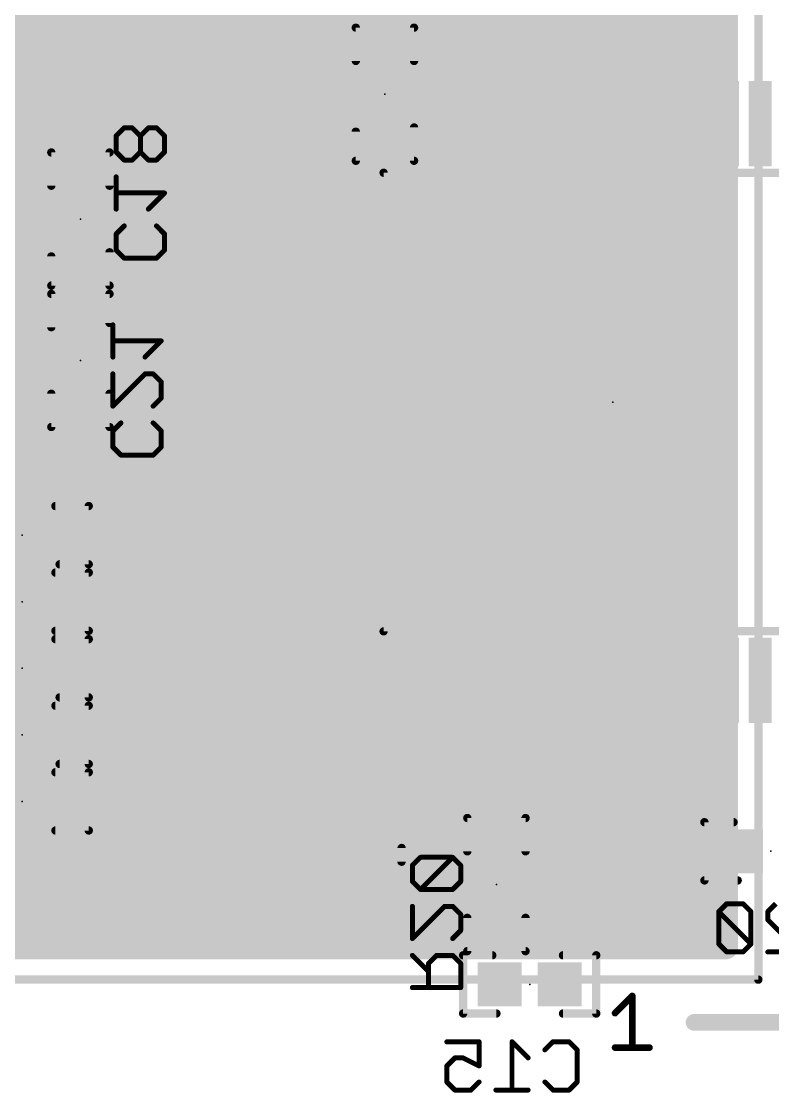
# Model space of a CAD drawing. Extents: x -36 to 36, y -94 to 86.
# Drawn here: x -0.27 to 11.2, y -16.89 to -0.54 of the extents above; entities that cross this region are included whole.
import ezdxf

# ---------------------------------------------------------------- set-up
doc = ezdxf.new("R2010")
doc.units = 0
for name, color, linetype in [('21', 253, 'CONTINUOUS'), ('22', 253, 'CONTINUOUS'), ('24', 7, 'CONTINUOUS'), ('26', 253, 'CONTINUOUS'), ('30', 253, 'CONTINUOUS'), ('32', 253, 'CONTINUOUS')]:
    doc.layers.add(name, color=color, linetype=linetype)

# ---------------------------------------------------------------- blocks, each defined once
blk = doc.blocks.new('RECT')
blk.add_solid([(-0.5, -0.5), (0.5, -0.5), (-0.5, 0.5), (0.5, 0.5)])

msp = doc.modelspace()

# ---------------------------------------------------------------- linework, layer by layer
at = {"layer": '21'}
for points, const_width in [([(10.983, 9.833), (10.983, -15.167)], 0.127), ([(10.483, 3.583), (10.483, -14.667)], 0.381), ([(10.483, 3.083), (10.483, -14.667)], 0.381), ([(10.483, -0.381), (-28.517, -0.381)], 0.381), ([(10.483, -0.381), (-28.517, -0.381)], 0.381), ([(10.483, -0.762), (-28.517, -0.762)], 0.381), ([(10.483, -0.762), (-28.517, -0.762)], 0.381), ([(10.483, -1.143), (-28.517, -1.143)], 0.381), ([(10.483, -1.143), (-28.517, -1.143)], 0.381), ([(10.483, -1.524), (-28.517, -1.524)], 0.381), ([(10.483, -1.524), (-28.517, -1.524)], 0.381), ([(10.483, -1.905), (-28.517, -1.905)], 0.381), ([(10.483, -1.905), (-28.517, -1.905)], 0.381), ([(10.483, -2.286), (-28.517, -2.286)], 0.381), ([(10.483, -2.286), (-28.517, -2.286)], 0.381), ([(10.483, -2.667), (-28.517, -2.667)], 0.381), ([(10.483, -2.667), (-28.517, -2.667)], 0.381), ([(10.483, -3.048), (-28.517, -3.048)], 0.381), ([(10.483, -3.048), (-28.517, -3.048)], 0.381), ([(10.483, -3.429), (-28.517, -3.429)], 0.381), ([(10.483, -3.429), (-28.517, -3.429)], 0.381), ([(10.483, -3.81), (-28.517, -3.81)], 0.381), ([(10.483, -3.81), (-28.517, -3.81)], 0.381), ([(10.483, -4.191), (-28.517, -4.191)], 0.381), ([(10.483, -4.191), (-28.517, -4.191)], 0.381), ([(10.483, -4.572), (-28.517, -4.572)], 0.381), ([(10.483, -4.572), (-28.517, -4.572)], 0.381), ([(10.483, -4.953), (-28.517, -4.953)], 0.381), ([(10.483, -4.953), (-28.517, -4.953)], 0.381), ([(10.483, -5.334), (-28.517, -5.334)], 0.381), ([(10.483, -5.334), (-28.517, -5.334)], 0.381), ([(10.483, -5.715), (-28.517, -5.715)], 0.381), ([(10.483, -5.715), (-28.517, -5.715)], 0.381), ([(10.483, -6.096), (-28.517, -6.096)], 0.381), ([(10.483, -6.096), (-28.517, -6.096)], 0.381), ([(10.483, -6.477), (-28.517, -6.477)], 0.381), ([(10.483, -6.477), (-28.517, -6.477)], 0.381), ([(10.483, -6.858), (-28.517, -6.858)], 0.381), ([(10.483, -6.858), (-28.517, -6.858)], 0.381), ([(10.483, -7.239), (-28.517, -7.239)], 0.381), ([(10.483, -7.239), (-28.517, -7.239)], 0.381), ([(10.483, -7.62), (-28.517, -7.62)], 0.381), ([(10.483, -7.62), (-28.517, -7.62)], 0.381), ([(10.483, -8.001), (-28.517, -8.001)], 0.381), ([(10.483, -8.001), (-28.517, -8.001)], 0.381), ([(10.483, -8.382), (-28.517, -8.382)], 0.381), ([(10.483, -8.382), (-28.517, -8.382)], 0.381), ([(10.483, -8.763), (-28.517, -8.763)], 0.381), ([(10.483, -8.763), (-28.517, -8.763)], 0.381), ([(10.483, -9.144), (-28.517, -9.144)], 0.381), ([(10.483, -9.144), (-28.517, -9.144)], 0.381), ([(10.483, -9.525), (-28.517, -9.525)], 0.381), ([(10.483, -9.525), (-28.517, -9.525)], 0.381), ([(10.483, -9.906), (-28.517, -9.906)], 0.381), ([(10.483, -9.906), (-28.517, -9.906)], 0.381), ([(10.483, -10.287), (-28.517, -10.287)], 0.381), ([(10.483, -10.287), (-28.517, -10.287)], 0.381), ([(10.483, -10.668), (-28.517, -10.668)], 0.381), ([(10.483, -10.668), (-28.517, -10.668)], 0.381), ([(10.483, -11.049), (-28.517, -11.049)], 0.381), ([(10.483, -11.049), (-28.517, -11.049)], 0.381), ([(10.483, -11.43), (-28.517, -11.43)], 0.381), ([(10.483, -11.43), (-28.517, -11.43)], 0.381), ([(10.483, -11.811), (-28.517, -11.811)], 0.381), ([(10.483, -11.811), (-28.517, -11.811)], 0.381), ([(10.483, -12.192), (-28.517, -12.192)], 0.381), ([(10.483, -12.192), (-28.517, -12.192)], 0.381), ([(10.483, -12.573), (-28.517, -12.573)], 0.381), ([(10.483, -12.573), (-28.517, -12.573)], 0.381), ([(10.483, -12.954), (-28.517, -12.954)], 0.381), ([(10.483, -12.954), (-28.517, -12.954)], 0.381), ([(10.483, -13.335), (-28.517, -13.335)], 0.381), ([(10.483, -13.335), (-28.517, -13.335)], 0.381), ([(5.5372, -13.367), (5.5372, -13.1572)], 0.127), ([(10.483, -13.716), (-28.517, -13.716)], 0.381), ([(10.483, -13.716), (-28.517, -13.716)], 0.381), ([(10.483, -14.097), (-28.517, -14.097)], 0.381), ([(10.483, -14.097), (-28.517, -14.097)], 0.381), ([(10.483, -14.478), (-28.517, -14.478)], 0.381), ([(10.483, -14.478), (-28.517, -14.478)], 0.381), ([(10.483, -14.667), (-28.517, -14.667)], 0.381), ([(10.483, -14.667), (-28.517, -14.667)], 0.381), ([(10.983, -15.167), (-29.017, -15.167)], 0.127), ([(8.7962, -15.6788), (9.0589, -15.4161)], 0.1016), ([(9.0589, -15.4161), (9.0589, -16.2042)], 0.1016), ([(10.0015, -15.8195), (11.5255, -15.8195)], 0.254), ([(8.7962, -16.2042), (9.3216, -16.2042)], 0.1016)]:
    msp.add_lwpolyline(points, dxfattribs=dict(at, const_width=const_width))
for points, const_width in [([(10.483, -0.4763, 1), (10.483, -0.2858)], 0.1905), ([(10.483, -0.4763, 1), (10.483, -0.2858)], 0.1905), ([(10.483, -0.8573, 1), (10.483, -0.6667)], 0.1905), ([(10.483, -0.8573, 1), (10.483, -0.6667)], 0.1905), ([(10.483, -1.2383, 1), (10.483, -1.0477)], 0.1905), ([(10.483, -1.2383, 1), (10.483, -1.0477)], 0.1905), ([(10.483, -1.6193, 1), (10.483, -1.4287)], 0.1905), ([(10.483, -1.6193, 1), (10.483, -1.4287)], 0.1905), ([(10.483, -2.0002, 1), (10.483, -1.8097)], 0.1905), ([(10.483, -2.0002, 1), (10.483, -1.8097)], 0.1905), ([(10.483, -2.3813, 1), (10.483, -2.1907)], 0.1905), ([(10.483, -2.3813, 1), (10.483, -2.1907)], 0.1905), ([(10.483, -2.7623, 1), (10.483, -2.5718)], 0.1905), ([(10.483, -2.7623, 1), (10.483, -2.5718)], 0.1905), ([(10.483, -3.1433, 1), (10.483, -2.9527)], 0.1905), ([(10.483, -3.1433, 1), (10.483, -2.9527)], 0.1905), ([(10.483, -3.5243, 1), (10.483, -3.3338)], 0.1905), ([(10.483, -3.5243, 1), (10.483, -3.3338)], 0.1905), ([(10.483, -3.9053, 1), (10.483, -3.7147)], 0.1905), ([(10.483, -3.9053, 1), (10.483, -3.7147)], 0.1905), ([(10.483, -4.2862, 1), (10.483, -4.0957)], 0.1905), ([(10.483, -4.2862, 1), (10.483, -4.0957)], 0.1905), ([(10.483, -4.6673, 1), (10.483, -4.4768)], 0.1905), ([(10.483, -4.6673, 1), (10.483, -4.4768)], 0.1905), ([(10.483, -5.0483, 1), (10.483, -4.8578)], 0.1905), ([(10.483, -5.0483, 1), (10.483, -4.8578)], 0.1905), ([(10.483, -5.4293, 1), (10.483, -5.2388)], 0.1905), ([(10.483, -5.4293, 1), (10.483, -5.2388)], 0.1905), ([(10.483, -5.8102, 1), (10.483, -5.6197)], 0.1905), ([(10.483, -5.8102, 1), (10.483, -5.6197)], 0.1905), ([(10.483, -6.1913, 1), (10.483, -6.0008)], 0.1905), ([(10.483, -6.1913, 1), (10.483, -6.0008)], 0.1905), ([(10.483, -6.5723, 1), (10.483, -6.3818)], 0.1905), ([(10.483, -6.5723, 1), (10.483, -6.3818)], 0.1905), ([(10.483, -6.9533, 1), (10.483, -6.7628)], 0.1905), ([(10.483, -6.9533, 1), (10.483, -6.7628)], 0.1905), ([(10.483, -7.3343, 1), (10.483, -7.1438)], 0.1905), ([(10.483, -7.3343, 1), (10.483, -7.1438)], 0.1905), ([(10.483, -7.7153, 1), (10.483, -7.5248)], 0.1905), ([(10.483, -7.7153, 1), (10.483, -7.5248)], 0.1905), ([(10.483, -8.0963, 1), (10.483, -7.9058)], 0.1905), ([(10.483, -8.0963, 1), (10.483, -7.9058)], 0.1905), ([(10.483, -8.4772, 1), (10.483, -8.2867)], 0.1905), ([(10.483, -8.4772, 1), (10.483, -8.2867)], 0.1905), ([(10.483, -8.8582, 1), (10.483, -8.6677)], 0.1905), ([(10.483, -8.8582, 1), (10.483, -8.6677)], 0.1905), ([(10.483, -9.2393, 1), (10.483, -9.0488)], 0.1905), ([(10.483, -9.2393, 1), (10.483, -9.0488)], 0.1905), ([(10.483, -9.6203, 1), (10.483, -9.4298)], 0.1905), ([(10.483, -9.6203, 1), (10.483, -9.4298)], 0.1905), ([(10.483, -10.0013, 1), (10.483, -9.8108)], 0.1905), ([(10.483, -10.0013, 1), (10.483, -9.8108)], 0.1905), ([(10.483, -10.3823, 1), (10.483, -10.1918)], 0.1905), ([(10.483, -10.3823, 1), (10.483, -10.1918)], 0.1905), ([(10.483, -10.7633, 1), (10.483, -10.5728)], 0.1905), ([(10.483, -10.7633, 1), (10.483, -10.5728)], 0.1905), ([(10.483, -11.1443, 1), (10.483, -10.9538)], 0.1905), ([(10.483, -11.1443, 1), (10.483, -10.9538)], 0.1905), ([(10.483, -11.5252, 1), (10.483, -11.3347)], 0.1905), ([(10.483, -11.5252, 1), (10.483, -11.3347)], 0.1905), ([(10.483, -11.9062, 1), (10.483, -11.7157)], 0.1905), ([(10.483, -11.9062, 1), (10.483, -11.7157)], 0.1905), ([(10.483, -12.2873, 1), (10.483, -12.0968)], 0.1905), ([(10.483, -12.2873, 1), (10.483, -12.0968)], 0.1905), ([(10.483, -12.6683, 1), (10.483, -12.4778)], 0.1905), ([(10.483, -12.6683, 1), (10.483, -12.4778)], 0.1905), ([(10.483, -13.0493, 1), (10.483, -12.8588)], 0.1905), ([(10.483, -13.0493, 1), (10.483, -12.8588)], 0.1905), ([(5.569, -13.1572, 1), (5.5055, -13.1572)], 0.0635), ([(10.483, -13.4303, 1), (10.483, -13.2398)], 0.1905), ([(10.483, -13.4303, 1), (10.483, -13.2398)], 0.1905), ([(5.5055, -13.367, 1), (5.569, -13.367)], 0.0635), ([(10.483, -13.8113, 1), (10.483, -13.6208)], 0.1905), ([(10.483, -13.8113, 1), (10.483, -13.6208)], 0.1905), ([(10.483, -14.1923, 1), (10.483, -14.0018)], 0.1905), ([(10.483, -14.1923, 1), (10.483, -14.0018)], 0.1905), ([(10.483, -14.5733, 1), (10.483, -14.3828)], 0.1905), ([(10.483, -14.5733, 1), (10.483, -14.3828)], 0.1905), ([(10.483, -14.7622, 1), (10.483, -14.5717)], 0.1905), ([(10.483, -14.7622, 1), (10.483, -14.5717)], 0.1905), ([(10.3878, -14.667, 1), (10.5783, -14.667)], 0.1905), ([(10.3878, -14.667, 1), (10.5783, -14.667)], 0.1905), ([(10.9512, -15.167, 1), (11.0148, -15.167)], 0.0635), ([(10.983, -15.1988, 1), (10.983, -15.1353)], 0.0635), ([(9.0843, -15.4161, 1), (9.0335, -15.4161)], 0.0508), ([(9.0769, -15.4341, 1), (9.041, -15.3982)], 0.0508), ([(8.7783, -15.6609, 1), (8.8142, -15.6968)], 0.0508), ([(10.0015, -15.756, 1), (10.0015, -15.883)], 0.127), ([(8.7962, -16.1788, 1), (8.7962, -16.2296)], 0.0508), ([(9.0335, -16.2042, 1), (9.0843, -16.2042)], 0.0508), ([(9.3216, -16.2296, 1), (9.3216, -16.1788)], 0.0508)]:
    msp.add_lwpolyline(points, format="xyb", dxfattribs=dict(at, const_width=const_width))
at = {"layer": '22', "const_width": 0.127}
for points in [[(5.7277, -0.635), (4.8387, -0.635)], [(4.8387, -0.635), (4.8387, -1.143)], [(5.7277, -1.143), (5.7277, -0.635)], [(5.7277, -2.159), (5.7277, -2.667)], [(4.8387, -2.667), (4.8387, -2.2225)], [(1.0795, -2.54), (0.1905, -2.54)], [(0.1905, -2.54), (0.1905, -3.048)], [(1.0795, -3.048), (1.0795, -2.54)], [(5.7277, -2.667), (4.8387, -2.667)], [(5.263, -2.85), (5.263, -9.85)], [(12.263, -2.85), (5.263, -2.85)], [(0.1905, -4.572), (0.1905, -4.1275)], [(1.0795, -4.064), (1.0795, -4.572)], [(1.0795, -4.572), (0.1905, -4.572)], [(0.1905, -5.207), (0.1905, -4.699)], [(0.1905, -4.699), (1.0795, -4.699)], [(1.0795, -4.699), (1.0795, -5.1435)], [(0.1905, -6.223), (0.1905, -6.731)], [(1.0795, -6.731), (1.0795, -6.223)], [(0.1905, -6.731), (1.0795, -6.731)], [(0.254, -7.9375), (0.762, -7.9375)], [(0.762, -7.9375), (0.762, -8.8265)], [(0.762, -8.8265), (0.3175, -8.8265)], [(0.254, -8.9535), (0.762, -8.9535)], [(0.762, -8.9535), (0.762, -9.8425)], [(0.762, -9.8425), (0.254, -9.8425)], [(5.263, -9.85), (12.263, -9.85)], [(0.254, -9.9695), (0.762, -9.9695)], [(0.762, -9.9695), (0.762, -10.8585)], [(0.254, -10.9855), (0.762, -10.9855)], [(0.762, -10.8585), (0.3175, -10.8585)], [(0.762, -10.9855), (0.762, -11.8745)], [(0.762, -11.8745), (0.3175, -11.8745)], [(0.254, -12.0015), (0.762, -12.0015)], [(0.762, -12.0015), (0.762, -12.8905)], [(6.5405, -13.208), (6.5405, -12.7)], [(6.5405, -12.7), (7.4295, -12.7)], [(7.4295, -12.7), (7.4295, -13.208)], [(10.16, -13.6525), (10.16, -12.7635)], [(10.16, -12.7635), (10.6045, -12.7635)], [(0.762, -12.8905), (0.254, -12.8905)], [(10.668, -13.6525), (10.16, -13.6525)], [(6.5405, -14.732), (6.5405, -14.224)], [(7.4295, -14.224), (7.4295, -14.732)], [(7.4295, -14.732), (6.5405, -14.732)], [(6.477, -15.6845), (6.477, -14.7955)], [(6.477, -14.7955), (6.9215, -14.7955)], [(8.509, -14.7955), (8.001, -14.7955)], [(8.509, -15.6845), (8.509, -14.7955)], [(6.985, -15.6845), (6.477, -15.6845)], [(8.001, -15.6845), (8.509, -15.6845)]]:
    msp.add_lwpolyline(points, dxfattribs=at)
at = {"layer": '22'}
for points, const_width in [([(4.8387, -0.6033, 1), (4.8387, -0.6667)], 0.0635), ([(4.8704, -0.635, 1), (4.807, -0.635)], 0.0635), ([(5.7595, -0.635, 1), (5.696, -0.635)], 0.0635), ([(5.7277, -0.6667, 1), (5.7277, -0.6033)], 0.0635), ([(4.807, -1.143, 1), (4.8704, -1.143)], 0.0635), ([(5.696, -1.143, 1), (5.7595, -1.143)], 0.0635), ([(5.7595, -2.159, 1), (5.696, -2.159)], 0.0635), ([(4.8704, -2.2225, 1), (4.807, -2.2225)], 0.0635), ([(0.1905, -2.5082, 1), (0.1905, -2.5718)], 0.0635), ([(0.2223, -2.54, 1), (0.1588, -2.54)], 0.0635), ([(1.1113, -2.54, 1), (1.0478, -2.54)], 0.0635), ([(1.0795, -2.5718, 1), (1.0795, -2.5082)], 0.0635), ([(4.8387, -2.6353, 1), (4.8387, -2.6988)], 0.0635), ([(5.7277, -2.6988, 1), (5.7277, -2.6353)], 0.0635), ([(4.807, -2.667, 1), (4.8704, -2.667)], 0.0635), ([(5.696, -2.667, 1), (5.7595, -2.667)], 0.0635), ([(5.263, -2.8182, 1), (5.263, -2.8818)], 0.0635), ([(5.2947, -2.85, 1), (5.2313, -2.85)], 0.0635), ([(0.1588, -3.048, 1), (0.2223, -3.048)], 0.0635), ([(1.0478, -3.048, 1), (1.1113, -3.048)], 0.0635), ([(5.763, -3.5736, 1), (5.763, -3.1264, 1), (5.763, -3.5736)], 0.127), ([(0.2223, -4.1275, 1), (0.1588, -4.1275)], 0.0635), ([(1.1113, -4.064, 1), (1.0478, -4.064)], 0.0635), ([(0.1588, -4.572, 1), (0.2223, -4.572)], 0.0635), ([(0.1905, -4.5403, 1), (0.1905, -4.6037)], 0.0635), ([(1.0478, -4.572, 1), (1.1113, -4.572)], 0.0635), ([(1.0795, -4.6037, 1), (1.0795, -4.5403)], 0.0635), ([(0.2223, -4.699, 1), (0.1588, -4.699)], 0.0635), ([(0.1905, -4.6673, 1), (0.1905, -4.7307)], 0.0635), ([(1.1113, -4.699, 1), (1.0478, -4.699)], 0.0635), ([(1.0795, -4.7307, 1), (1.0795, -4.6673)], 0.0635), ([(0.1588, -5.207, 1), (0.2223, -5.207)], 0.0635), ([(1.0478, -5.1435, 1), (1.1113, -5.1435)], 0.0635), ([(0.2223, -6.223, 1), (0.1588, -6.223)], 0.0635), ([(1.1113, -6.223, 1), (1.0478, -6.223)], 0.0635), ([(0.1905, -6.6993, 1), (0.1905, -6.7628)], 0.0635), ([(0.1588, -6.731, 1), (0.2223, -6.731)], 0.0635), ([(1.0478, -6.731, 1), (1.1113, -6.731)], 0.0635), ([(1.0795, -6.7628, 1), (1.0795, -6.6993)], 0.0635), ([(0.254, -7.9058, 1), (0.254, -7.9692)], 0.0635), ([(0.7937, -7.9375, 1), (0.7303, -7.9375)], 0.0635), ([(0.762, -7.9692, 1), (0.762, -7.9058)], 0.0635), ([(0.3175, -8.7948, 1), (0.3175, -8.8583)], 0.0635), ([(0.7303, -8.8265, 1), (0.7937, -8.8265)], 0.0635), ([(0.762, -8.8583, 1), (0.762, -8.7948)], 0.0635), ([(0.254, -8.9217, 1), (0.254, -8.9853)], 0.0635), ([(0.7937, -8.9535, 1), (0.7303, -8.9535)], 0.0635), ([(0.762, -8.9853, 1), (0.762, -8.9217)], 0.0635), ([(0.254, -9.8108, 1), (0.254, -9.8743)], 0.0635), ([(0.7303, -9.8425, 1), (0.7937, -9.8425)], 0.0635), ([(0.762, -9.8743, 1), (0.762, -9.8108)], 0.0635), ([(5.263, -9.8182, 1), (5.263, -9.8818)], 0.0635), ([(0.254, -9.9377, 1), (0.254, -10.0013)], 0.0635), ([(0.7937, -9.9695, 1), (0.7303, -9.9695)], 0.0635), ([(0.762, -10.0013, 1), (0.762, -9.9377)], 0.0635), ([(5.2313, -9.85, 1), (5.2947, -9.85)], 0.0635), ([(0.254, -10.9537, 1), (0.254, -11.0173)], 0.0635), ([(0.3175, -10.8268, 1), (0.3175, -10.8903)], 0.0635), ([(0.7303, -10.8585, 1), (0.7937, -10.8585)], 0.0635), ([(0.7937, -10.9855, 1), (0.7303, -10.9855)], 0.0635), ([(0.762, -10.8903, 1), (0.762, -10.8268)], 0.0635), ([(0.762, -11.0173, 1), (0.762, -10.9537)], 0.0635), ([(0.3175, -11.8428, 1), (0.3175, -11.9063)], 0.0635), ([(0.7303, -11.8745, 1), (0.7937, -11.8745)], 0.0635), ([(0.762, -11.9063, 1), (0.762, -11.8428)], 0.0635), ([(0.254, -11.9697, 1), (0.254, -12.0333)], 0.0635), ([(0.7937, -12.0015, 1), (0.7303, -12.0015)], 0.0635), ([(0.762, -12.0333, 1), (0.762, -11.9697)], 0.0635), ([(6.5723, -12.7, 1), (6.5088, -12.7)], 0.0635), ([(6.5405, -12.6683, 1), (6.5405, -12.7318)], 0.0635), ([(7.4612, -12.7, 1), (7.3978, -12.7)], 0.0635), ([(7.4295, -12.7318, 1), (7.4295, -12.6683)], 0.0635), ([(10.1918, -12.7635, 1), (10.1282, -12.7635)], 0.0635), ([(10.16, -12.7317, 1), (10.16, -12.7953)], 0.0635), ([(10.6045, -12.7953, 1), (10.6045, -12.7317)], 0.0635), ([(0.254, -12.8588, 1), (0.254, -12.9223)], 0.0635), ([(0.7303, -12.8905, 1), (0.7937, -12.8905)], 0.0635), ([(0.762, -12.9223, 1), (0.762, -12.8588)], 0.0635), ([(6.5088, -13.208, 1), (6.5723, -13.208)], 0.0635), ([(7.3978, -13.208, 1), (7.4612, -13.208)], 0.0635), ([(10.16, -13.6207, 1), (10.16, -13.6843)], 0.0635), ([(10.1282, -13.6525, 1), (10.1918, -13.6525)], 0.0635), ([(10.668, -13.6843, 1), (10.668, -13.6207)], 0.0635), ([(6.5723, -14.224, 1), (6.5088, -14.224)], 0.0635), ([(7.4612, -14.224, 1), (7.3978, -14.224)], 0.0635), ([(6.5405, -14.7003, 1), (6.5405, -14.7638)], 0.0635), ([(6.5088, -14.732, 1), (6.5723, -14.732)], 0.0635), ([(7.3978, -14.732, 1), (7.4612, -14.732)], 0.0635), ([(7.4295, -14.7638, 1), (7.4295, -14.7003)], 0.0635), ([(6.477, -14.7637, 1), (6.477, -14.8273)], 0.0635), ([(6.5088, -14.7955, 1), (6.4453, -14.7955)], 0.0635), ([(6.9215, -14.8273, 1), (6.9215, -14.7637)], 0.0635), ([(8.001, -14.7637, 1), (8.001, -14.8273)], 0.0635), ([(8.5408, -14.7955, 1), (8.4772, -14.7955)], 0.0635), ([(8.509, -14.8273, 1), (8.509, -14.7637)], 0.0635), ([(6.477, -15.6527, 1), (6.477, -15.7163)], 0.0635), ([(6.4453, -15.6845, 1), (6.5088, -15.6845)], 0.0635), ([(6.985, -15.7163, 1), (6.985, -15.6527)], 0.0635), ([(8.001, -15.6527, 1), (8.001, -15.7163)], 0.0635), ([(8.4772, -15.6845, 1), (8.5408, -15.6845)], 0.0635), ([(8.509, -15.7163, 1), (8.509, -15.6527)], 0.0635)]:
    msp.add_lwpolyline(points, format="xyb", dxfattribs=dict(at, const_width=const_width))
at = {"layer": '24'}
for p in [(5.2832, -1.651), (0.635, -3.556), (0.635, -5.715), (8.763, -6.35), (-0.254, -8.382), (-0.254, -9.398), (-0.254, -10.414), (-0.254, -11.43), (-0.254, -12.446), (11.176, -13.208), (6.985, -13.716), (7.493, -15.24)]:
    msp.add_point(p, dxfattribs=at)
at = {"layer": '26', "const_width": 0.0762}
for points in [[(1.304, -2.1646), (1.1811, -2.2875)], [(1.1811, -2.2875), (1.1811, -2.5332)], [(1.4268, -2.1646), (1.304, -2.1646)], [(1.5497, -2.2875), (1.4268, -2.1646)], [(1.6726, -2.1646), (1.5497, -2.2875)], [(1.5497, -2.5332), (1.5497, -2.2875)], [(1.7955, -2.1646), (1.6726, -2.1646)], [(1.9183, -2.2875), (1.7955, -2.1646)], [(1.9183, -2.5332), (1.9183, -2.2875)], [(1.1811, -2.5332), (1.304, -2.6561)], [(1.4268, -2.6561), (1.5497, -2.5332)], [(1.5497, -2.5332), (1.6726, -2.6561)], [(1.7955, -2.6561), (1.9183, -2.5332)], [(1.304, -2.6561), (1.4268, -2.6561)], [(1.6726, -2.6561), (1.7955, -2.6561)], [(1.1811, -3.4045), (1.1811, -2.913)], [(1.9183, -3.1587), (1.1811, -3.1587)], [(1.6726, -3.4045), (1.9183, -3.1587)], [(1.1811, -3.7843), (1.304, -3.6614)], [(1.1811, -4.03), (1.1811, -3.7843)], [(1.7955, -3.6614), (1.9183, -3.7843)], [(1.9183, -3.7843), (1.9183, -4.03)], [(1.304, -4.1529), (1.1811, -4.03)], [(1.9183, -4.03), (1.7955, -4.1529)], [(1.7955, -4.1529), (1.304, -4.1529)], [(1.1303, -5.6633), (1.1303, -5.1718)], [(1.8675, -5.4176), (1.1303, -5.4176)], [(1.6218, -5.6633), (1.8675, -5.4176)], [(1.1303, -5.9202), (1.1303, -6.4117)], [(1.1303, -6.4117), (1.6218, -5.9202)], [(1.6218, -5.9202), (1.7447, -5.9202)], [(1.7447, -5.9202), (1.8675, -6.0431)], [(1.8675, -6.0431), (1.8675, -6.2889)], [(1.8675, -6.2889), (1.7447, -6.4117)], [(1.1303, -6.7915), (1.2532, -6.6687)], [(1.7447, -6.6687), (1.8675, -6.7915)], [(1.1303, -7.0373), (1.1303, -6.7915)], [(1.8675, -6.7915), (1.8675, -7.0373)], [(1.2532, -7.1601), (1.1303, -7.0373)], [(1.8675, -7.0373), (1.7447, -7.1601)], [(1.7447, -7.1601), (1.2532, -7.1601)], [(5.8252, -13.2998), (5.7023, -13.4227)], [(5.7023, -13.4227), (5.7023, -13.6684)], [(6.3167, -13.2998), (5.8252, -13.2998)], [(5.8252, -13.7913), (6.3167, -13.2998)], [(6.4395, -13.4227), (6.3167, -13.2998)], [(6.4395, -13.6684), (6.4395, -13.4227)], [(5.7023, -13.6684), (5.8252, -13.7913)], [(6.3167, -13.7913), (6.4395, -13.6684)], [(5.8252, -13.7913), (6.3167, -13.7913)], [(5.7023, -14.0482), (5.7023, -14.5397)], [(5.7023, -14.5397), (6.1938, -14.0482)], [(6.1938, -14.0482), (6.3167, -14.0482)], [(6.3167, -14.0482), (6.4395, -14.1711)], [(10.5017, -14.0075), (10.3788, -14.1303)], [(10.7474, -14.0075), (10.5017, -14.0075)], [(10.8703, -14.1303), (10.7474, -14.0075)], [(11.1272, -14.1303), (11.2501, -14.0075)], [(6.4395, -14.1711), (6.4395, -14.4169)], [(10.3788, -14.1303), (10.3788, -14.6218)], [(10.8703, -14.6218), (10.3788, -14.1303)], [(10.8703, -14.6218), (10.8703, -14.1303)], [(11.1272, -14.2532), (11.1272, -14.1303)], [(11.6187, -14.7447), (11.1272, -14.2532)], [(6.4395, -14.4169), (6.3167, -14.5397)], [(10.3788, -14.6218), (10.5017, -14.7447)], [(10.5017, -14.7447), (10.7474, -14.7447)], [(10.7474, -14.7447), (10.8703, -14.6218)], [(11.1272, -14.7447), (11.6187, -14.7447)], [(5.948, -15.0424), (5.7023, -14.7967)], [(6.0709, -14.7967), (5.948, -14.9195)], [(6.3167, -14.7967), (6.0709, -14.7967)], [(6.4395, -14.9195), (6.3167, -14.7967)], [(5.948, -14.9195), (5.948, -15.2881)], [(6.4395, -15.2881), (6.4395, -14.9195)], [(5.7023, -15.2881), (6.4395, -15.2881)], [(6.2286, -16.1157), (6.7201, -16.1157)], [(6.7201, -16.1157), (6.7201, -16.4843)], [(7.4685, -16.3614), (7.2227, -16.1157)], [(7.2227, -16.1157), (7.2227, -16.8529)], [(7.7254, -16.2385), (7.8483, -16.1157)], [(7.8483, -16.1157), (8.094, -16.1157)], [(8.094, -16.1157), (8.2169, -16.2385)], [(6.3515, -16.3614), (6.2286, -16.4843)], [(6.4743, -16.3614), (6.3515, -16.3614)], [(6.7201, -16.4843), (6.4743, -16.3614)], [(8.2169, -16.2385), (8.2169, -16.73)], [(6.2286, -16.4843), (6.2286, -16.73)], [(6.2286, -16.73), (6.3515, -16.8529)], [(6.3515, -16.8529), (6.5972, -16.8529)], [(6.5972, -16.8529), (6.7201, -16.73)], [(7.4685, -16.8529), (6.977, -16.8529)], [(7.8483, -16.8529), (7.7254, -16.73)], [(8.094, -16.8529), (7.8483, -16.8529)], [(8.2169, -16.73), (8.094, -16.8529)]]:
    msp.add_lwpolyline(points, dxfattribs=at)
at = {"layer": '26', "const_width": 0.0381}
for points in [[(1.2002, -2.2875, 1), (1.1621, -2.2875)], [(1.1676, -2.274, 1), (1.1946, -2.3009)], [(1.304, -2.1455, 1), (1.304, -2.1836)], [(1.3174, -2.1781, 1), (1.2905, -2.1511)], [(1.4403, -2.1511, 1), (1.4134, -2.1781)], [(1.4268, -2.1836, 1), (1.4268, -2.1455)], [(1.5688, -2.2875, 1), (1.5307, -2.2875)], [(1.5362, -2.274, 1), (1.5632, -2.3009)], [(1.5362, -2.3009, 1), (1.5632, -2.274)], [(1.6726, -2.1455, 1), (1.6726, -2.1836)], [(1.6861, -2.1781, 1), (1.6591, -2.1511)], [(1.8089, -2.1511, 1), (1.782, -2.1781)], [(1.7955, -2.1836, 1), (1.7955, -2.1455)], [(1.9374, -2.2875, 1), (1.8993, -2.2875)], [(1.9049, -2.3009, 1), (1.9318, -2.274)], [(1.1946, -2.5197, 1), (1.1676, -2.5467)], [(1.1621, -2.5332, 1), (1.2002, -2.5332)], [(1.5632, -2.5197, 1), (1.5362, -2.5467)], [(1.5307, -2.5332, 1), (1.5688, -2.5332)], [(1.5632, -2.5467, 1), (1.5362, -2.5197)], [(1.8993, -2.5332, 1), (1.9374, -2.5332)], [(1.9318, -2.5467, 1), (1.9049, -2.5197)], [(1.304, -2.637, 1), (1.304, -2.6751)], [(1.2905, -2.6695, 1), (1.3174, -2.6426)], [(1.4134, -2.6426, 1), (1.4403, -2.6695)], [(1.4268, -2.6751, 1), (1.4268, -2.637)], [(1.6726, -2.637, 1), (1.6726, -2.6751)], [(1.6591, -2.6695, 1), (1.6861, -2.6426)], [(1.782, -2.6426, 1), (1.8089, -2.6695)], [(1.7955, -2.6751, 1), (1.7955, -2.637)], [(1.2002, -2.913, 1), (1.1621, -2.913)], [(1.1811, -3.1397, 1), (1.1811, -3.1778)], [(1.9318, -3.1722, 1), (1.9049, -3.1453)], [(1.9183, -3.1778, 1), (1.9183, -3.1397)], [(1.1621, -3.4045, 1), (1.2002, -3.4045)], [(1.6591, -3.391, 1), (1.6861, -3.418)], [(1.2002, -3.7843, 1), (1.1621, -3.7843)], [(1.1676, -3.7708, 1), (1.1946, -3.7978)], [(1.3174, -3.6749, 1), (1.2905, -3.6479)], [(1.8089, -3.6479, 1), (1.782, -3.6749)], [(1.9374, -3.7843, 1), (1.8993, -3.7843)], [(1.9049, -3.7978, 1), (1.9318, -3.7708)], [(1.1946, -4.0166, 1), (1.1676, -4.0435)], [(1.1621, -4.03, 1), (1.2002, -4.03)], [(1.8993, -4.03, 1), (1.9374, -4.03)], [(1.9318, -4.0435, 1), (1.9049, -4.0166)], [(1.304, -4.1338, 1), (1.304, -4.1719)], [(1.2905, -4.1664, 1), (1.3174, -4.1394)], [(1.782, -4.1394, 1), (1.8089, -4.1664)], [(1.7955, -4.1719, 1), (1.7955, -4.1338)], [(1.1494, -5.1718, 1), (1.1113, -5.1718)], [(1.1303, -5.3985, 1), (1.1303, -5.4366)], [(1.881, -5.431, 1), (1.8541, -5.4041)], [(1.8675, -5.4366, 1), (1.8675, -5.3985)], [(1.1113, -5.6633, 1), (1.1494, -5.6633)], [(1.6083, -5.6498, 1), (1.6353, -5.6768)], [(1.1494, -5.9202, 1), (1.1113, -5.9202)], [(1.6218, -5.9012, 1), (1.6218, -5.9393)], [(1.6353, -5.9337, 1), (1.6083, -5.9068)], [(1.7581, -5.9068, 1), (1.7312, -5.9337)], [(1.7447, -5.9393, 1), (1.7447, -5.9012)], [(1.8866, -6.0431, 1), (1.8485, -6.0431)], [(1.8541, -6.0566, 1), (1.881, -6.0296)], [(1.8485, -6.2889, 1), (1.8866, -6.2889)], [(1.881, -6.3023, 1), (1.8541, -6.2754)], [(1.1168, -6.3983, 1), (1.1438, -6.4252)], [(1.1113, -6.4117, 1), (1.1494, -6.4117)], [(1.7312, -6.3983, 1), (1.7581, -6.4252)], [(1.2666, -6.6821, 1), (1.2397, -6.6552)], [(1.7581, -6.6552, 1), (1.7312, -6.6821)], [(1.1494, -6.7915, 1), (1.1113, -6.7915)], [(1.1168, -6.7781, 1), (1.1438, -6.805)], [(1.8866, -6.7915, 1), (1.8485, -6.7915)], [(1.8541, -6.805, 1), (1.881, -6.7781)], [(1.1438, -7.0238, 1), (1.1168, -7.0507)], [(1.1113, -7.0373, 1), (1.1494, -7.0373)], [(1.8485, -7.0373, 1), (1.8866, -7.0373)], [(1.881, -7.0507, 1), (1.8541, -7.0238)], [(1.2532, -7.1411, 1), (1.2532, -7.1792)], [(1.2397, -7.1736, 1), (1.2666, -7.1467)], [(1.7312, -7.1467, 1), (1.7581, -7.1736)], [(1.7447, -7.1792, 1), (1.7447, -7.1411)], [(5.6888, -13.4092, 1), (5.7158, -13.4362)], [(5.7214, -13.4227, 1), (5.6833, -13.4227)], [(5.8252, -13.2808, 1), (5.8252, -13.3189)], [(5.8386, -13.3133, 1), (5.8117, -13.2864)], [(6.3301, -13.2864, 1), (6.3032, -13.3133)], [(6.3301, -13.3133, 1), (6.3032, -13.2864)], [(6.3167, -13.3189, 1), (6.3167, -13.2808)], [(6.4586, -13.4227, 1), (6.4205, -13.4227)], [(6.4261, -13.4362, 1), (6.453, -13.4092)], [(5.7158, -13.655, 1), (5.6888, -13.6819)], [(5.6833, -13.6684, 1), (5.7214, -13.6684)], [(6.4205, -13.6684, 1), (6.4586, -13.6684)], [(6.453, -13.6819, 1), (6.4261, -13.655)], [(5.8117, -13.7778, 1), (5.8386, -13.8048)], [(5.8252, -13.7723, 1), (5.8252, -13.8104)], [(5.8117, -13.8048, 1), (5.8386, -13.7778)], [(6.3032, -13.7778, 1), (6.3301, -13.8048)], [(6.3167, -13.8104, 1), (6.3167, -13.7723)], [(5.7214, -14.0482, 1), (5.6833, -14.0482)], [(6.1938, -14.0292, 1), (6.1938, -14.0673)], [(6.2073, -14.0617, 1), (6.1803, -14.0348)], [(6.3301, -14.0348, 1), (6.3032, -14.0617)], [(6.3167, -14.0673, 1), (6.3167, -14.0292)], [(10.5017, -13.9884, 1), (10.5017, -14.0265)], [(10.5152, -14.0209, 1), (10.4882, -13.994)], [(10.7609, -13.994, 1), (10.734, -14.0209)], [(10.7474, -14.0265, 1), (10.7474, -13.9884)], [(6.4586, -14.1711, 1), (6.4205, -14.1711)], [(6.4261, -14.1846, 1), (6.453, -14.1576)], [(10.3979, -14.1303, 1), (10.3598, -14.1303)], [(10.3923, -14.1169, 1), (10.3654, -14.1438)], [(10.3654, -14.1169, 1), (10.3923, -14.1438)], [(10.8894, -14.1303, 1), (10.8513, -14.1303)], [(10.8568, -14.1438, 1), (10.8838, -14.1169)], [(11.1407, -14.2397, 1), (11.1138, -14.2667)], [(11.1463, -14.1303, 1), (11.1082, -14.1303)], [(11.1138, -14.1169, 1), (11.1407, -14.1438)], [(6.453, -14.4303, 1), (6.4261, -14.4034)], [(11.1082, -14.2532, 1), (11.1463, -14.2532)], [(5.6888, -14.5263, 1), (5.7158, -14.5532)], [(5.6833, -14.5397, 1), (5.7214, -14.5397)], [(6.3032, -14.5263, 1), (6.3301, -14.5532)], [(6.4205, -14.4169, 1), (6.4586, -14.4169)], [(10.3598, -14.6218, 1), (10.3979, -14.6218)], [(10.3923, -14.6084, 1), (10.3654, -14.6353)], [(10.5017, -14.7256, 1), (10.5017, -14.7637)], [(10.4882, -14.7582, 1), (10.5152, -14.7312)], [(10.734, -14.7312, 1), (10.7609, -14.7582)], [(10.7474, -14.7637, 1), (10.7474, -14.7256)], [(10.8513, -14.6218, 1), (10.8894, -14.6218)], [(10.8838, -14.6353, 1), (10.8568, -14.6084)], [(10.8568, -14.6353, 1), (10.8838, -14.6084)], [(11.1272, -14.7256, 1), (11.1272, -14.7637)], [(5.7158, -14.7832, 1), (5.6888, -14.8101)], [(6.0709, -14.7776, 1), (6.0709, -14.8157)], [(6.0844, -14.8101, 1), (6.0574, -14.7832)], [(6.3301, -14.7832, 1), (6.3032, -14.8101)], [(6.3167, -14.8157, 1), (6.3167, -14.7776)], [(5.9671, -14.9195, 1), (5.929, -14.9195)], [(5.9346, -14.9061, 1), (5.9615, -14.933)], [(5.9346, -15.0559, 1), (5.9615, -15.0289)], [(6.4586, -14.9195, 1), (6.4205, -14.9195)], [(6.4261, -14.933, 1), (6.453, -14.9061)], [(5.7023, -15.2691, 1), (5.7023, -15.3072)], [(5.929, -15.2881, 1), (5.9671, -15.2881)], [(6.4205, -15.2881, 1), (6.4586, -15.2881)], [(6.4395, -15.3072, 1), (6.4395, -15.2691)], [(6.2286, -16.0966, 1), (6.2286, -16.1347)], [(6.7391, -16.1157, 1), (6.701, -16.1157)], [(6.7201, -16.1347, 1), (6.7201, -16.0966)], [(7.2418, -16.1157, 1), (7.2037, -16.1157)], [(7.2362, -16.1022, 1), (7.2093, -16.1291)], [(7.8483, -16.0966, 1), (7.8483, -16.1347)], [(7.8618, -16.1291, 1), (7.8348, -16.1022)], [(8.1075, -16.1022, 1), (8.0806, -16.1291)], [(8.094, -16.1347, 1), (8.094, -16.0966)], [(6.3515, -16.3424, 1), (6.3515, -16.3805)], [(6.3649, -16.3749, 1), (6.338, -16.3479)], [(6.4828, -16.3444, 1), (6.4658, -16.3785)], [(6.4743, -16.3805, 1), (6.4743, -16.3424)], [(7.455, -16.3749, 1), (7.482, -16.3479)], [(7.7119, -16.2251, 1), (7.7389, -16.252)], [(8.236, -16.2385, 1), (8.1979, -16.2385)], [(8.2034, -16.252, 1), (8.2304, -16.2251)], [(6.2476, -16.4843, 1), (6.2095, -16.4843)], [(6.2151, -16.4708, 1), (6.2421, -16.4978)], [(6.701, -16.4843, 1), (6.7391, -16.4843)], [(6.7115, -16.5013, 1), (6.7286, -16.4672)], [(6.2421, -16.7166, 1), (6.2151, -16.7435)], [(6.2095, -16.73, 1), (6.2476, -16.73)], [(6.3515, -16.8339, 1), (6.3515, -16.872)], [(6.338, -16.8664, 1), (6.3649, -16.8394)], [(6.5837, -16.8394, 1), (6.6107, -16.8664)], [(6.5972, -16.872, 1), (6.5972, -16.8339)], [(6.7335, -16.7435, 1), (6.7066, -16.7166)], [(6.977, -16.8339, 1), (6.977, -16.872)], [(7.2037, -16.8529, 1), (7.2418, -16.8529)], [(7.4685, -16.872, 1), (7.4685, -16.8339)], [(7.7389, -16.7166, 1), (7.7119, -16.7435)], [(7.8483, -16.8339, 1), (7.8483, -16.872)], [(7.8348, -16.8664, 1), (7.8618, -16.8394)], [(8.0806, -16.8394, 1), (8.1075, -16.8664)], [(8.094, -16.872, 1), (8.094, -16.8339)], [(8.1979, -16.73, 1), (8.236, -16.73)], [(8.2304, -16.7435, 1), (8.2034, -16.7166)]]:
    msp.add_lwpolyline(points, format="xyb", dxfattribs=at)

# ---------------------------------------------------------------- block references
at = {"layer": '30'}
for p, xscale, yscale, rotation in [((5.2832, -1.1938), 0.6706, 0.6706, 90), ((6.013, -2.1), 0.3508, 1.3016, 180), ((6.513, -2.1), 0.3508, 1.3016, 180), ((7.013, -2.1), 0.3508, 1.3016, 180), ((7.513, -2.1), 0.3508, 1.3016, 180), ((8.013, -2.1), 0.3508, 1.3016, 180), ((8.513, -2.1), 0.3508, 1.3016, 180), ((9.013, -2.1), 0.3508, 1.3016, 180), ((9.513, -2.1), 0.3508, 1.3016, 180), ((10.013, -2.1), 0.3508, 1.3016, 180), ((10.513, -2.1), 0.3508, 1.3016, 180), ((11.013, -2.1), 0.3508, 1.3016, 180), ((5.2832, -2.1082), 0.6706, 0.6706, 90), ((0.635, -3.0988), 0.6706, 0.6706, 90), ((4.513, -3.6), 0.3508, 1.3016, 270), ((0.635, -4.0132), 0.6706, 0.6706, 90), ((4.513, -4.1), 0.3508, 1.3016, 270), ((4.513, -4.6), 0.3508, 1.3016, 270), ((0.635, -5.2578), 0.6706, 0.6706, 270), ((4.513, -5.1), 0.3508, 1.3016, 270), ((4.513, -5.6), 0.3508, 1.3016, 270), ((0.635, -6.1722), 0.6706, 0.6706, 270), ((4.513, -6.1), 0.3508, 1.3016, 270), ((4.513, -6.6), 0.3508, 1.3016, 270), ((4.513, -7.1), 0.3508, 1.3016, 270), ((4.513, -7.6), 0.3508, 1.3016, 270), ((4.513, -8.1), 0.3508, 1.3016, 270), ((0.2032, -8.382), 0.6706, 0.6706, 180), ((4.513, -8.6), 0.3508, 1.3016, 270), ((4.513, -9.1), 0.3508, 1.3016, 270), ((6.013, -10.6), 0.3508, 1.3016, 180), ((6.513, -10.6), 0.3508, 1.3016, 180), ((7.013, -10.6), 0.3508, 1.3016, 180), ((7.513, -10.6), 0.3508, 1.3016, 180), ((8.013, -10.6), 0.3508, 1.3016, 180), ((8.513, -10.6), 0.3508, 1.3016, 180), ((9.013, -10.6), 0.3508, 1.3016, 180), ((9.513, -10.6), 0.3508, 1.3016, 180), ((10.013, -10.6), 0.3508, 1.3016, 180), ((10.513, -10.6), 0.3508, 1.3016, 180), ((11.013, -10.6), 0.3508, 1.3016, 180), ((0.2032, -10.414), 0.6706, 0.6706, 180), ((0.2032, -11.43), 0.6706, 0.6706, 180), ((0.2032, -12.446), 0.6706, 0.6706, 180), ((6.985, -13.2588), 0.6706, 0.6706, 270), ((6.985, -14.1732), 0.6706, 0.6706, 270)]:
    msp.add_blockref('RECT', p, dxfattribs=dict(at, xscale=xscale, yscale=yscale, rotation=rotation))
at = {"layer": '30', "xscale": 0.6706, "yscale": 0.6706}
for p in [(0.2032, -9.398), (10.7188, -13.208), (7.0358, -15.24), (7.9502, -15.24)]:
    msp.add_blockref('RECT', p, dxfattribs=at)
at = {"layer": '32'}
for p, xscale, yscale, rotation in [((5.2832, -1.1938), 0.6096, 0.6096, 90), ((6.013, -2.1), 0.3, 1.2, 180), ((6.513, -2.1), 0.3, 1.2, 180), ((7.013, -2.1), 0.3, 1.2, 180), ((7.513, -2.1), 0.3, 1.2, 180), ((8.013, -2.1), 0.3, 1.2, 180), ((8.513, -2.1), 0.3, 1.2, 180), ((9.013, -2.1), 0.3, 1.2, 180), ((9.513, -2.1), 0.3, 1.2, 180), ((10.013, -2.1), 0.3, 1.2, 180), ((10.513, -2.1), 0.3, 1.2, 180), ((11.013, -2.1), 0.3, 1.2, 180), ((5.2832, -2.1082), 0.6096, 0.6096, 90), ((0.635, -3.0988), 0.6096, 0.6096, 90), ((4.513, -3.6), 0.3, 1.2, 270), ((0.635, -4.0132), 0.6096, 0.6096, 90), ((4.513, -4.1), 0.3, 1.2, 270), ((4.513, -4.6), 0.3, 1.2, 270), ((0.635, -5.2578), 0.6096, 0.6096, 270), ((4.513, -5.1), 0.3, 1.2, 270), ((4.513, -5.6), 0.3, 1.2, 270), ((0.635, -6.1722), 0.6096, 0.6096, 270), ((4.513, -6.1), 0.3, 1.2, 270), ((4.513, -6.6), 0.3, 1.2, 270), ((4.513, -7.1), 0.3, 1.2, 270), ((4.513, -7.6), 0.3, 1.2, 270), ((4.513, -8.1), 0.3, 1.2, 270), ((0.2032, -8.382), 0.6096, 0.6096, 180), ((4.513, -8.6), 0.3, 1.2, 270), ((4.513, -9.1), 0.3, 1.2, 270), ((0.2032, -10.414), 0.6096, 0.6096, 180), ((6.013, -10.6), 0.3, 1.2, 180), ((6.513, -10.6), 0.3, 1.2, 180), ((7.013, -10.6), 0.3, 1.2, 180), ((7.513, -10.6), 0.3, 1.2, 180), ((8.013, -10.6), 0.3, 1.2, 180), ((8.513, -10.6), 0.3, 1.2, 180), ((9.013, -10.6), 0.3, 1.2, 180), ((9.513, -10.6), 0.3, 1.2, 180), ((10.013, -10.6), 0.3, 1.2, 180), ((10.513, -10.6), 0.3, 1.2, 180), ((11.013, -10.6), 0.3, 1.2, 180), ((0.2032, -11.43), 0.6096, 0.6096, 180), ((0.2032, -12.446), 0.6096, 0.6096, 180), ((6.985, -13.2588), 0.6096, 0.6096, 270), ((6.985, -14.1732), 0.6096, 0.6096, 270)]:
    msp.add_blockref('RECT', p, dxfattribs=dict(at, xscale=xscale, yscale=yscale, rotation=rotation))
at = {"layer": '32', "xscale": 0.6096, "yscale": 0.6096}
for p in [(0.2032, -9.398), (10.7188, -13.208), (7.0358, -15.24), (7.9502, -15.24)]:
    msp.add_blockref('RECT', p, dxfattribs=at)

doc.saveas('drawing.dxf')
